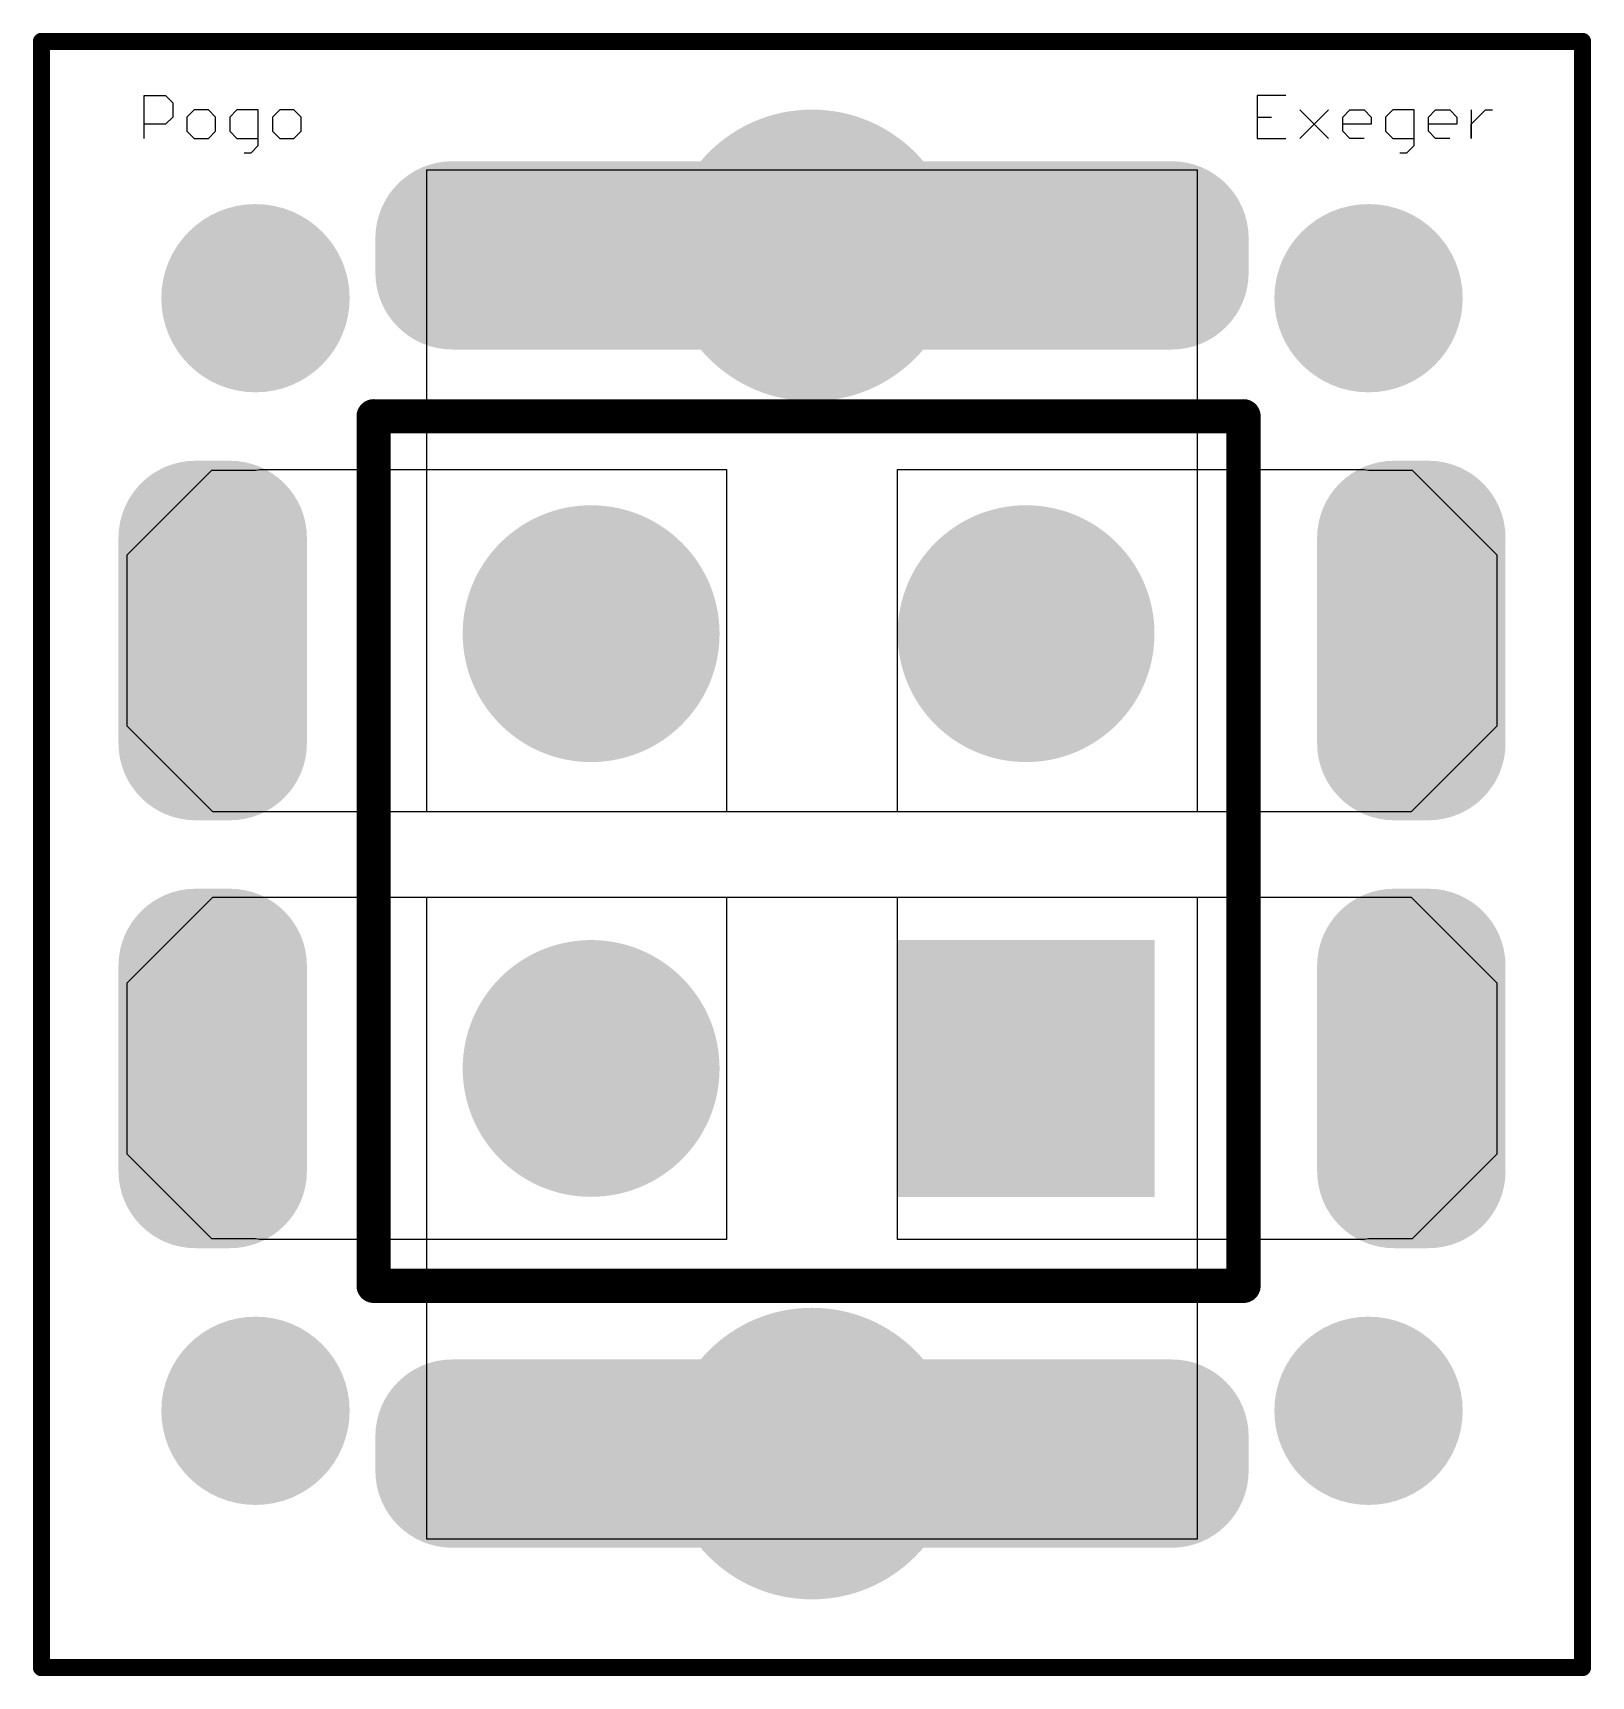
# Model space of a CAD drawing. Header units: millimetres. Extents: x 0.185 to 0.543, y 0.008 to 0.386.
import ezdxf

# ---------------------------------------------------------------- set-up
doc = ezdxf.new("R2010")
doc.units = ezdxf.units.MM
doc.header["$MEASUREMENT"] = 0
for name, color, linetype in [('BottomLayer', 5, 'Continuous'), ('BottomPaste', 16, 'Continuous'), ('BottomSolder', 6, 'Continuous'), ('Mechanical4', 56, 'Continuous'), ('MultiLayer', 9, 'Continuous'), ('PadHoleLayer', 156, 'Continuous'), ('TopLayer', 1, 'Continuous'), ('TopOverlay', 2, 'Continuous'), ('TopPaste', 8, 'Continuous'), ('TopSolder', 216, 'Continuous'), ('ViaHoleLayer', 16, 'Continuous')]:
    doc.layers.add(name, color=color, linetype=linetype)

# ---------------------------------------------------------------- blocks, each defined once
blk = doc.blocks.new('HDR2X2_1')
at = {"layer": 'BottomLayer'}
h = blk.add_hatch(color=5, dxfattribs=at)
edge = h.paths.add_edge_path()
edge.add_arc((0, 0.1), 0.02953, 0, 360)
h = blk.add_hatch(color=5, dxfattribs=at)
edge = h.paths.add_edge_path()
edge.add_arc((0.1, 0.1), 0.02953, 0, 360)
blk.add_hatch(color=5, dxfattribs=at).paths.add_polyline_path([(-0.02953, 0.02953), (0.02953, 0.02953), (0.02953, -0.02953), (-0.02953, -0.02953)])
h = blk.add_hatch(color=5, dxfattribs=at)
edge = h.paths.add_edge_path()
edge.add_arc((0.1, 0), 0.02953, 0, 360)
at = {"layer": 'BottomSolder'}
h = blk.add_hatch(color=6, dxfattribs=at)
edge = h.paths.add_edge_path()
edge.add_arc((0, 0.1), 0.02953, 0, 360)
h = blk.add_hatch(color=6, dxfattribs=at)
edge = h.paths.add_edge_path()
edge.add_arc((0.1, 0.1), 0.02953, 0, 360)
blk.add_hatch(color=6, dxfattribs=at).paths.add_polyline_path([(-0.02953, 0.02953), (0.02953, 0.02953), (0.02953, -0.02953), (-0.02953, -0.02953)])
h = blk.add_hatch(color=6, dxfattribs=at)
edge = h.paths.add_edge_path()
edge.add_arc((0.1, 0), 0.02953, 0, 360)
at = {"layer": 'MultiLayer'}
h = blk.add_hatch(color=9, dxfattribs=at)
edge = h.paths.add_edge_path()
edge.add_arc((0, 0.1), 0.02953, 0, 360)
h = blk.add_hatch(color=9, dxfattribs=at)
edge = h.paths.add_edge_path()
edge.add_arc((0.1, 0.1), 0.02953, 0, 360)
blk.add_hatch(color=9, dxfattribs=at).paths.add_polyline_path([(-0.02953, 0.02953), (0.02953, 0.02953), (0.02953, -0.02953), (-0.02953, -0.02953)])
h = blk.add_hatch(color=9, dxfattribs=at)
edge = h.paths.add_edge_path()
edge.add_arc((0.1, 0), 0.02953, 0, 360)
at = {"layer": 'PadHoleLayer'}
h = blk.add_hatch(color=156, dxfattribs=at)
edge = h.paths.add_edge_path()
edge.add_arc((0, 0.1), 0.01772, 0, 360)
h = blk.add_hatch(color=156, dxfattribs=at)
edge = h.paths.add_edge_path()
edge.add_arc((0.1, 0.1), 0.01772, 0, 360)
h = blk.add_hatch(color=156, dxfattribs=at)
edge = h.paths.add_edge_path()
edge.add_arc((0, 0), 0.01772, 0, 360)
h = blk.add_hatch(color=156, dxfattribs=at)
edge = h.paths.add_edge_path()
edge.add_arc((0.1, 0), 0.01772, 0, 360)
at = {"layer": 'TopLayer'}
h = blk.add_hatch(color=1, dxfattribs=at)
edge = h.paths.add_edge_path()
edge.add_arc((0, 0.1), 0.02953, 0, 360)
h = blk.add_hatch(color=1, dxfattribs=at)
edge = h.paths.add_edge_path()
edge.add_arc((0.1, 0.1), 0.02953, 0, 360)
blk.add_hatch(color=1, dxfattribs=at).paths.add_polyline_path([(-0.02953, 0.02953), (0.02953, 0.02953), (0.02953, -0.02953), (-0.02953, -0.02953)])
h = blk.add_hatch(color=1, dxfattribs=at)
edge = h.paths.add_edge_path()
edge.add_arc((0.1, 0), 0.02953, 0, 360)
at = {"layer": 'TopSolder'}
h = blk.add_hatch(color=216, dxfattribs=at)
edge = h.paths.add_edge_path()
edge.add_arc((0, 0.1), 0.02953, 0, 360)
h = blk.add_hatch(color=216, dxfattribs=at)
edge = h.paths.add_edge_path()
edge.add_arc((0.1, 0.1), 0.02953, 0, 360)
blk.add_hatch(color=216, dxfattribs=at).paths.add_polyline_path([(-0.02953, 0.02953), (0.02953, 0.02953), (0.02953, -0.02953), (-0.02953, -0.02953)])
h = blk.add_hatch(color=216, dxfattribs=at)
edge = h.paths.add_edge_path()
edge.add_arc((0.1, 0), 0.02953, 0, 360)
at = {"layer": 'TopOverlay', "const_width": 0.00787}
for points in [[(-0.05, 0.15), (0.15, 0.15)], [(-0.05, 0.15), (-0.05, -0.05)], [(0.15, 0.15), (0.15, -0.05)], [(-0.05, -0.05), (0.15, -0.05)]]:
    blk.add_lwpolyline(points, dxfattribs=at)
at = {"layer": 'TopOverlay', "const_width": 0.00394}
for points in [[(-0.05197, 0.15, 1), (-0.04803, 0.15, 1)], [(-0.05197, 0.15, 1), (-0.04803, 0.15, 1)], [(0.14803, 0.15, 1), (0.15197, 0.15, 1)], [(0.14803, 0.15, 1), (0.15197, 0.15, 1)], [(-0.05197, -0.05, 1), (-0.04803, -0.05, 1)], [(-0.05197, -0.05, 1), (-0.04803, -0.05, 1)], [(0.14803, -0.05, 1), (0.15197, -0.05, 1)], [(0.14803, -0.05, 1), (0.15197, -0.05, 1)]]:
    blk.add_lwpolyline(points, format="xyb", close=True, dxfattribs=at)

msp = doc.modelspace()

# ---------------------------------------------------------------- hatches: boundary and pattern name
at = {"layer": 'BottomLayer'}
h = msp.add_hatch(color=5, dxfattribs=at)
edge = h.paths.add_edge_path()
edge.add_arc((0.36417, 0.33465), 0.02953, 0, 360)
h = msp.add_hatch(color=5, dxfattribs=at)
edge = h.paths.add_edge_path()
edge.add_arc((0.2815, 0.33858), 0.01575, 90, 180)
edge.add_line((0.26575, 0.33858), (0.26575, 0.33071))
edge.add_arc((0.2815, 0.33071), 0.01575, 180, 270)
edge.add_line((0.2815, 0.31496), (0.44685, 0.31496))
edge.add_arc((0.44685, 0.33071), 0.01575, 270, 360)
edge.add_line((0.4626, 0.33071), (0.4626, 0.33858))
edge.add_arc((0.44685, 0.33858), 0.01575, 0, 90)
edge.add_line((0.44685, 0.35433), (0.2815, 0.35433))
h = msp.add_hatch(color=5, dxfattribs=at)
edge = h.paths.add_edge_path()
edge.add_arc((0.23622, 0.3248), 0.02165, 0, 360)
h = msp.add_hatch(color=5, dxfattribs=at)
edge = h.paths.add_edge_path()
edge.add_arc((0.49213, 0.3248), 0.02165, 0, 360)
h = msp.add_hatch(color=5, dxfattribs=at)
edge = h.paths.add_edge_path()
edge.add_arc((0.22244, 0.26969), 0.01575, 90, 180)
edge.add_line((0.20669, 0.26969), (0.20669, 0.22244))
edge.add_arc((0.22244, 0.22244), 0.01575, 180, 270)
edge.add_line((0.22244, 0.20669), (0.23032, 0.20669))
edge.add_arc((0.23032, 0.22244), 0.01575, 270, 360)
edge.add_line((0.24606, 0.22244), (0.24606, 0.26969))
edge.add_arc((0.23032, 0.26969), 0.01575, 0, 90)
edge.add_line((0.23032, 0.28543), (0.22244, 0.28543))
h = msp.add_hatch(color=5, dxfattribs=at)
edge = h.paths.add_edge_path()
edge.add_arc((0.49803, 0.26969), 0.01575, 90, 180)
edge.add_line((0.48228, 0.26969), (0.48228, 0.22244))
edge.add_arc((0.49803, 0.22244), 0.01575, 180, 270)
edge.add_line((0.49803, 0.20669), (0.50591, 0.20669))
edge.add_arc((0.50591, 0.22244), 0.01575, 270, 360)
edge.add_line((0.52165, 0.22244), (0.52165, 0.26969))
edge.add_arc((0.50591, 0.26969), 0.01575, 0, 90)
edge.add_line((0.50591, 0.28543), (0.49803, 0.28543))
h = msp.add_hatch(color=5, dxfattribs=at)
edge = h.paths.add_edge_path()
edge.add_arc((0.22244, 0.17126), 0.01575, 90, 180)
edge.add_line((0.20669, 0.17126), (0.20669, 0.12402))
edge.add_arc((0.22244, 0.12402), 0.01575, 180, 270)
edge.add_line((0.22244, 0.10827), (0.23032, 0.10827))
edge.add_arc((0.23032, 0.12402), 0.01575, 270, 360)
edge.add_line((0.24606, 0.12402), (0.24606, 0.17126))
edge.add_arc((0.23032, 0.17126), 0.01575, 0, 90)
edge.add_line((0.23032, 0.18701), (0.22244, 0.18701))
h = msp.add_hatch(color=5, dxfattribs=at)
edge = h.paths.add_edge_path()
edge.add_arc((0.49803, 0.17126), 0.01575, 90, 180)
edge.add_line((0.48228, 0.17126), (0.48228, 0.12402))
edge.add_arc((0.49803, 0.12402), 0.01575, 180, 270)
edge.add_line((0.49803, 0.10827), (0.50591, 0.10827))
edge.add_arc((0.50591, 0.12402), 0.01575, 270, 360)
edge.add_line((0.52165, 0.12402), (0.52165, 0.17126))
edge.add_arc((0.50591, 0.17126), 0.01575, 0, 90)
edge.add_line((0.50591, 0.18701), (0.49803, 0.18701))
h = msp.add_hatch(color=5, dxfattribs=at)
edge = h.paths.add_edge_path()
edge.add_arc((0.23622, 0.0689), 0.02165, 0, 360)
h = msp.add_hatch(color=5, dxfattribs=at)
edge = h.paths.add_edge_path()
edge.add_arc((0.36417, 0.05906), 0.02953, 0, 360)
h = msp.add_hatch(color=5, dxfattribs=at)
edge = h.paths.add_edge_path()
edge.add_arc((0.49213, 0.0689), 0.02165, 0, 360)
h = msp.add_hatch(color=5, dxfattribs=at)
edge = h.paths.add_edge_path()
edge.add_arc((0.2815, 0.06299), 0.01575, 90, 180)
edge.add_line((0.26575, 0.06299), (0.26575, 0.05512))
edge.add_arc((0.2815, 0.05512), 0.01575, 180, 270)
edge.add_line((0.2815, 0.03937), (0.44685, 0.03937))
edge.add_arc((0.44685, 0.05512), 0.01575, 270, 360)
edge.add_line((0.4626, 0.05512), (0.4626, 0.06299))
edge.add_arc((0.44685, 0.06299), 0.01575, 0, 90)
edge.add_line((0.44685, 0.07874), (0.2815, 0.07874))
at = {"layer": 'BottomPaste'}
h = msp.add_hatch(color=16, dxfattribs=at)
edge = h.paths.add_edge_path()
edge.add_arc((0.2815, 0.33858), 0.01575, 90, 180)
edge.add_line((0.26575, 0.33858), (0.26575, 0.33071))
edge.add_arc((0.2815, 0.33071), 0.01575, 180, 270)
edge.add_line((0.2815, 0.31496), (0.44685, 0.31496))
edge.add_arc((0.44685, 0.33071), 0.01575, 270, 360)
edge.add_line((0.4626, 0.33071), (0.4626, 0.33858))
edge.add_arc((0.44685, 0.33858), 0.01575, 0, 90)
edge.add_line((0.44685, 0.35433), (0.2815, 0.35433))
h = msp.add_hatch(color=16, dxfattribs=at)
edge = h.paths.add_edge_path()
edge.add_arc((0.22244, 0.26969), 0.01575, 90, 180)
edge.add_line((0.20669, 0.26969), (0.20669, 0.22244))
edge.add_arc((0.22244, 0.22244), 0.01575, 180, 270)
edge.add_line((0.22244, 0.20669), (0.23032, 0.20669))
edge.add_arc((0.23032, 0.22244), 0.01575, 270, 360)
edge.add_line((0.24606, 0.22244), (0.24606, 0.26969))
edge.add_arc((0.23032, 0.26969), 0.01575, 0, 90)
edge.add_line((0.23032, 0.28543), (0.22244, 0.28543))
h = msp.add_hatch(color=16, dxfattribs=at)
edge = h.paths.add_edge_path()
edge.add_arc((0.49803, 0.26969), 0.01575, 90, 180)
edge.add_line((0.48228, 0.26969), (0.48228, 0.22244))
edge.add_arc((0.49803, 0.22244), 0.01575, 180, 270)
edge.add_line((0.49803, 0.20669), (0.50591, 0.20669))
edge.add_arc((0.50591, 0.22244), 0.01575, 270, 360)
edge.add_line((0.52165, 0.22244), (0.52165, 0.26969))
edge.add_arc((0.50591, 0.26969), 0.01575, 0, 90)
edge.add_line((0.50591, 0.28543), (0.49803, 0.28543))
h = msp.add_hatch(color=16, dxfattribs=at)
edge = h.paths.add_edge_path()
edge.add_arc((0.22244, 0.17126), 0.01575, 90, 180)
edge.add_line((0.20669, 0.17126), (0.20669, 0.12402))
edge.add_arc((0.22244, 0.12402), 0.01575, 180, 270)
edge.add_line((0.22244, 0.10827), (0.23032, 0.10827))
edge.add_arc((0.23032, 0.12402), 0.01575, 270, 360)
edge.add_line((0.24606, 0.12402), (0.24606, 0.17126))
edge.add_arc((0.23032, 0.17126), 0.01575, 0, 90)
edge.add_line((0.23032, 0.18701), (0.22244, 0.18701))
h = msp.add_hatch(color=16, dxfattribs=at)
edge = h.paths.add_edge_path()
edge.add_arc((0.49803, 0.17126), 0.01575, 90, 180)
edge.add_line((0.48228, 0.17126), (0.48228, 0.12402))
edge.add_arc((0.49803, 0.12402), 0.01575, 180, 270)
edge.add_line((0.49803, 0.10827), (0.50591, 0.10827))
edge.add_arc((0.50591, 0.12402), 0.01575, 270, 360)
edge.add_line((0.52165, 0.12402), (0.52165, 0.17126))
edge.add_arc((0.50591, 0.17126), 0.01575, 0, 90)
edge.add_line((0.50591, 0.18701), (0.49803, 0.18701))
h = msp.add_hatch(color=16, dxfattribs=at)
edge = h.paths.add_edge_path()
edge.add_arc((0.2815, 0.06299), 0.01575, 90, 180)
edge.add_line((0.26575, 0.06299), (0.26575, 0.05512))
edge.add_arc((0.2815, 0.05512), 0.01575, 180, 270)
edge.add_line((0.2815, 0.03937), (0.44685, 0.03937))
edge.add_arc((0.44685, 0.05512), 0.01575, 270, 360)
edge.add_line((0.4626, 0.05512), (0.4626, 0.06299))
edge.add_arc((0.44685, 0.06299), 0.01575, 0, 90)
edge.add_line((0.44685, 0.07874), (0.2815, 0.07874))
at = {"layer": 'BottomSolder'}
h = msp.add_hatch(color=6, dxfattribs=at)
edge = h.paths.add_edge_path()
edge.add_arc((0.36417, 0.33465), 0.03353, 0, 360)
h = msp.add_hatch(color=6, dxfattribs=at)
edge = h.paths.add_edge_path()
edge.add_arc((0.2815, 0.33858), 0.01772, 90, 180)
edge.add_line((0.26378, 0.33858), (0.26378, 0.33071))
edge.add_arc((0.2815, 0.33071), 0.01772, 180, 270)
edge.add_line((0.2815, 0.31299), (0.44685, 0.31299))
edge.add_arc((0.44685, 0.33071), 0.01772, 270, 360)
edge.add_line((0.46457, 0.33071), (0.46457, 0.33858))
edge.add_arc((0.44685, 0.33858), 0.01772, 0, 90)
edge.add_line((0.44685, 0.3563), (0.2815, 0.3563))
h = msp.add_hatch(color=6, dxfattribs=at)
edge = h.paths.add_edge_path()
edge.add_arc((0.23622, 0.3248), 0.02165, 0, 360)
h = msp.add_hatch(color=6, dxfattribs=at)
edge = h.paths.add_edge_path()
edge.add_arc((0.49213, 0.3248), 0.02165, 0, 360)
h = msp.add_hatch(color=6, dxfattribs=at)
edge = h.paths.add_edge_path()
edge.add_arc((0.22244, 0.26969), 0.01772, 90, 180)
edge.add_line((0.20472, 0.26969), (0.20472, 0.22244))
edge.add_arc((0.22244, 0.22244), 0.01772, 180, 270)
edge.add_line((0.22244, 0.20472), (0.23032, 0.20472))
edge.add_arc((0.23032, 0.22244), 0.01772, 270, 360)
edge.add_line((0.24803, 0.22244), (0.24803, 0.26969))
edge.add_arc((0.23032, 0.26969), 0.01772, 0, 90)
edge.add_line((0.23032, 0.2874), (0.22244, 0.2874))
h = msp.add_hatch(color=6, dxfattribs=at)
edge = h.paths.add_edge_path()
edge.add_arc((0.49803, 0.26969), 0.01772, 90, 180)
edge.add_line((0.48031, 0.26969), (0.48031, 0.22244))
edge.add_arc((0.49803, 0.22244), 0.01772, 180, 270)
edge.add_line((0.49803, 0.20472), (0.50591, 0.20472))
edge.add_arc((0.50591, 0.22244), 0.01772, 270, 360)
edge.add_line((0.52362, 0.22244), (0.52362, 0.26969))
edge.add_arc((0.50591, 0.26969), 0.01772, 0, 90)
edge.add_line((0.50591, 0.2874), (0.49803, 0.2874))
h = msp.add_hatch(color=6, dxfattribs=at)
edge = h.paths.add_edge_path()
edge.add_arc((0.22244, 0.17126), 0.01772, 90, 180)
edge.add_line((0.20472, 0.17126), (0.20472, 0.12402))
edge.add_arc((0.22244, 0.12402), 0.01772, 180, 270)
edge.add_line((0.22244, 0.1063), (0.23032, 0.1063))
edge.add_arc((0.23032, 0.12402), 0.01772, 270, 360)
edge.add_line((0.24803, 0.12402), (0.24803, 0.17126))
edge.add_arc((0.23032, 0.17126), 0.01772, 0, 90)
edge.add_line((0.23032, 0.18898), (0.22244, 0.18898))
h = msp.add_hatch(color=6, dxfattribs=at)
edge = h.paths.add_edge_path()
edge.add_arc((0.49803, 0.17126), 0.01772, 90, 180)
edge.add_line((0.48031, 0.17126), (0.48031, 0.12402))
edge.add_arc((0.49803, 0.12402), 0.01772, 180, 270)
edge.add_line((0.49803, 0.1063), (0.50591, 0.1063))
edge.add_arc((0.50591, 0.12402), 0.01772, 270, 360)
edge.add_line((0.52362, 0.12402), (0.52362, 0.17126))
edge.add_arc((0.50591, 0.17126), 0.01772, 0, 90)
edge.add_line((0.50591, 0.18898), (0.49803, 0.18898))
h = msp.add_hatch(color=6, dxfattribs=at)
edge = h.paths.add_edge_path()
edge.add_arc((0.36417, 0.05906), 0.03353, 0, 360)
h = msp.add_hatch(color=6, dxfattribs=at)
edge = h.paths.add_edge_path()
edge.add_arc((0.23622, 0.0689), 0.02165, 0, 360)
h = msp.add_hatch(color=6, dxfattribs=at)
edge = h.paths.add_edge_path()
edge.add_arc((0.49213, 0.0689), 0.02165, 0, 360)
h = msp.add_hatch(color=6, dxfattribs=at)
edge = h.paths.add_edge_path()
edge.add_arc((0.2815, 0.06299), 0.01772, 90, 180)
edge.add_line((0.26378, 0.06299), (0.26378, 0.05512))
edge.add_arc((0.2815, 0.05512), 0.01772, 180, 270)
edge.add_line((0.2815, 0.0374), (0.44685, 0.0374))
edge.add_arc((0.44685, 0.05512), 0.01772, 270, 360)
edge.add_line((0.46457, 0.05512), (0.46457, 0.06299))
edge.add_arc((0.44685, 0.06299), 0.01772, 0, 90)
edge.add_line((0.44685, 0.08071), (0.2815, 0.08071))
at = {"layer": 'TopLayer'}
h = msp.add_hatch(color=1, dxfattribs=at)
edge = h.paths.add_edge_path()
edge.add_arc((0.36417, 0.33465), 0.02953, 0, 360)
h = msp.add_hatch(color=1, dxfattribs=at)
edge = h.paths.add_edge_path()
edge.add_arc((0.2815, 0.33858), 0.01575, 90, 180)
edge.add_line((0.26575, 0.33858), (0.26575, 0.33071))
edge.add_arc((0.2815, 0.33071), 0.01575, 180, 270)
edge.add_line((0.2815, 0.31496), (0.44685, 0.31496))
edge.add_arc((0.44685, 0.33071), 0.01575, 270, 360)
edge.add_line((0.4626, 0.33071), (0.4626, 0.33858))
edge.add_arc((0.44685, 0.33858), 0.01575, 0, 90)
edge.add_line((0.44685, 0.35433), (0.2815, 0.35433))
h = msp.add_hatch(color=1, dxfattribs=at)
edge = h.paths.add_edge_path()
edge.add_arc((0.23622, 0.3248), 0.02165, 0, 360)
h = msp.add_hatch(color=1, dxfattribs=at)
edge = h.paths.add_edge_path()
edge.add_arc((0.49213, 0.3248), 0.02165, 0, 360)
h = msp.add_hatch(color=1, dxfattribs=at)
edge = h.paths.add_edge_path()
edge.add_arc((0.22244, 0.26969), 0.01575, 90, 180)
edge.add_line((0.20669, 0.26969), (0.20669, 0.22244))
edge.add_arc((0.22244, 0.22244), 0.01575, 180, 270)
edge.add_line((0.22244, 0.20669), (0.23032, 0.20669))
edge.add_arc((0.23032, 0.22244), 0.01575, 270, 360)
edge.add_line((0.24606, 0.22244), (0.24606, 0.26969))
edge.add_arc((0.23032, 0.26969), 0.01575, 0, 90)
edge.add_line((0.23032, 0.28543), (0.22244, 0.28543))
h = msp.add_hatch(color=1, dxfattribs=at)
edge = h.paths.add_edge_path()
edge.add_arc((0.49803, 0.26969), 0.01575, 90, 180)
edge.add_line((0.48228, 0.26969), (0.48228, 0.22244))
edge.add_arc((0.49803, 0.22244), 0.01575, 180, 270)
edge.add_line((0.49803, 0.20669), (0.50591, 0.20669))
edge.add_arc((0.50591, 0.22244), 0.01575, 270, 360)
edge.add_line((0.52165, 0.22244), (0.52165, 0.26969))
edge.add_arc((0.50591, 0.26969), 0.01575, 0, 90)
edge.add_line((0.50591, 0.28543), (0.49803, 0.28543))
h = msp.add_hatch(color=1, dxfattribs=at)
edge = h.paths.add_edge_path()
edge.add_arc((0.22244, 0.17126), 0.01575, 90, 180)
edge.add_line((0.20669, 0.17126), (0.20669, 0.12402))
edge.add_arc((0.22244, 0.12402), 0.01575, 180, 270)
edge.add_line((0.22244, 0.10827), (0.23032, 0.10827))
edge.add_arc((0.23032, 0.12402), 0.01575, 270, 360)
edge.add_line((0.24606, 0.12402), (0.24606, 0.17126))
edge.add_arc((0.23032, 0.17126), 0.01575, 0, 90)
edge.add_line((0.23032, 0.18701), (0.22244, 0.18701))
h = msp.add_hatch(color=1, dxfattribs=at)
edge = h.paths.add_edge_path()
edge.add_arc((0.49803, 0.17126), 0.01575, 90, 180)
edge.add_line((0.48228, 0.17126), (0.48228, 0.12402))
edge.add_arc((0.49803, 0.12402), 0.01575, 180, 270)
edge.add_line((0.49803, 0.10827), (0.50591, 0.10827))
edge.add_arc((0.50591, 0.12402), 0.01575, 270, 360)
edge.add_line((0.52165, 0.12402), (0.52165, 0.17126))
edge.add_arc((0.50591, 0.17126), 0.01575, 0, 90)
edge.add_line((0.50591, 0.18701), (0.49803, 0.18701))
h = msp.add_hatch(color=1, dxfattribs=at)
edge = h.paths.add_edge_path()
edge.add_arc((0.23622, 0.0689), 0.02165, 0, 360)
h = msp.add_hatch(color=1, dxfattribs=at)
edge = h.paths.add_edge_path()
edge.add_arc((0.36417, 0.05906), 0.02953, 0, 360)
h = msp.add_hatch(color=1, dxfattribs=at)
edge = h.paths.add_edge_path()
edge.add_arc((0.49213, 0.0689), 0.02165, 0, 360)
h = msp.add_hatch(color=1, dxfattribs=at)
edge = h.paths.add_edge_path()
edge.add_arc((0.2815, 0.06299), 0.01575, 90, 180)
edge.add_line((0.26575, 0.06299), (0.26575, 0.05512))
edge.add_arc((0.2815, 0.05512), 0.01575, 180, 270)
edge.add_line((0.2815, 0.03937), (0.44685, 0.03937))
edge.add_arc((0.44685, 0.05512), 0.01575, 270, 360)
edge.add_line((0.4626, 0.05512), (0.4626, 0.06299))
edge.add_arc((0.44685, 0.06299), 0.01575, 0, 90)
edge.add_line((0.44685, 0.07874), (0.2815, 0.07874))
at = {"layer": 'TopPaste'}
h = msp.add_hatch(color=8, dxfattribs=at)
edge = h.paths.add_edge_path()
edge.add_arc((0.2815, 0.33858), 0.01575, 90, 180)
edge.add_line((0.26575, 0.33858), (0.26575, 0.33071))
edge.add_arc((0.2815, 0.33071), 0.01575, 180, 270)
edge.add_line((0.2815, 0.31496), (0.44685, 0.31496))
edge.add_arc((0.44685, 0.33071), 0.01575, 270, 360)
edge.add_line((0.4626, 0.33071), (0.4626, 0.33858))
edge.add_arc((0.44685, 0.33858), 0.01575, 0, 90)
edge.add_line((0.44685, 0.35433), (0.2815, 0.35433))
h = msp.add_hatch(color=8, dxfattribs=at)
edge = h.paths.add_edge_path()
edge.add_arc((0.22244, 0.26969), 0.01575, 90, 180)
edge.add_line((0.20669, 0.26969), (0.20669, 0.22244))
edge.add_arc((0.22244, 0.22244), 0.01575, 180, 270)
edge.add_line((0.22244, 0.20669), (0.23032, 0.20669))
edge.add_arc((0.23032, 0.22244), 0.01575, 270, 360)
edge.add_line((0.24606, 0.22244), (0.24606, 0.26969))
edge.add_arc((0.23032, 0.26969), 0.01575, 0, 90)
edge.add_line((0.23032, 0.28543), (0.22244, 0.28543))
h = msp.add_hatch(color=8, dxfattribs=at)
edge = h.paths.add_edge_path()
edge.add_arc((0.49803, 0.26969), 0.01575, 90, 180)
edge.add_line((0.48228, 0.26969), (0.48228, 0.22244))
edge.add_arc((0.49803, 0.22244), 0.01575, 180, 270)
edge.add_line((0.49803, 0.20669), (0.50591, 0.20669))
edge.add_arc((0.50591, 0.22244), 0.01575, 270, 360)
edge.add_line((0.52165, 0.22244), (0.52165, 0.26969))
edge.add_arc((0.50591, 0.26969), 0.01575, 0, 90)
edge.add_line((0.50591, 0.28543), (0.49803, 0.28543))
h = msp.add_hatch(color=8, dxfattribs=at)
edge = h.paths.add_edge_path()
edge.add_arc((0.22244, 0.17126), 0.01575, 90, 180)
edge.add_line((0.20669, 0.17126), (0.20669, 0.12402))
edge.add_arc((0.22244, 0.12402), 0.01575, 180, 270)
edge.add_line((0.22244, 0.10827), (0.23032, 0.10827))
edge.add_arc((0.23032, 0.12402), 0.01575, 270, 360)
edge.add_line((0.24606, 0.12402), (0.24606, 0.17126))
edge.add_arc((0.23032, 0.17126), 0.01575, 0, 90)
edge.add_line((0.23032, 0.18701), (0.22244, 0.18701))
h = msp.add_hatch(color=8, dxfattribs=at)
edge = h.paths.add_edge_path()
edge.add_arc((0.49803, 0.17126), 0.01575, 90, 180)
edge.add_line((0.48228, 0.17126), (0.48228, 0.12402))
edge.add_arc((0.49803, 0.12402), 0.01575, 180, 270)
edge.add_line((0.49803, 0.10827), (0.50591, 0.10827))
edge.add_arc((0.50591, 0.12402), 0.01575, 270, 360)
edge.add_line((0.52165, 0.12402), (0.52165, 0.17126))
edge.add_arc((0.50591, 0.17126), 0.01575, 0, 90)
edge.add_line((0.50591, 0.18701), (0.49803, 0.18701))
h = msp.add_hatch(color=8, dxfattribs=at)
edge = h.paths.add_edge_path()
edge.add_arc((0.2815, 0.06299), 0.01575, 90, 180)
edge.add_line((0.26575, 0.06299), (0.26575, 0.05512))
edge.add_arc((0.2815, 0.05512), 0.01575, 180, 270)
edge.add_line((0.2815, 0.03937), (0.44685, 0.03937))
edge.add_arc((0.44685, 0.05512), 0.01575, 270, 360)
edge.add_line((0.4626, 0.05512), (0.4626, 0.06299))
edge.add_arc((0.44685, 0.06299), 0.01575, 0, 90)
edge.add_line((0.44685, 0.07874), (0.2815, 0.07874))
at = {"layer": 'TopSolder'}
h = msp.add_hatch(color=216, dxfattribs=at)
edge = h.paths.add_edge_path()
edge.add_arc((0.36417, 0.33465), 0.03353, 0, 360)
h = msp.add_hatch(color=216, dxfattribs=at)
edge = h.paths.add_edge_path()
edge.add_arc((0.2815, 0.33858), 0.01772, 90, 180)
edge.add_line((0.26378, 0.33858), (0.26378, 0.33071))
edge.add_arc((0.2815, 0.33071), 0.01772, 180, 270)
edge.add_line((0.2815, 0.31299), (0.44685, 0.31299))
edge.add_arc((0.44685, 0.33071), 0.01772, 270, 360)
edge.add_line((0.46457, 0.33071), (0.46457, 0.33858))
edge.add_arc((0.44685, 0.33858), 0.01772, 0, 90)
edge.add_line((0.44685, 0.3563), (0.2815, 0.3563))
h = msp.add_hatch(color=216, dxfattribs=at)
edge = h.paths.add_edge_path()
edge.add_arc((0.23622, 0.3248), 0.02165, 0, 360)
h = msp.add_hatch(color=216, dxfattribs=at)
edge = h.paths.add_edge_path()
edge.add_arc((0.49213, 0.3248), 0.02165, 0, 360)
h = msp.add_hatch(color=216, dxfattribs=at)
edge = h.paths.add_edge_path()
edge.add_arc((0.22244, 0.26969), 0.01772, 90, 180)
edge.add_line((0.20472, 0.26969), (0.20472, 0.22244))
edge.add_arc((0.22244, 0.22244), 0.01772, 180, 270)
edge.add_line((0.22244, 0.20472), (0.23032, 0.20472))
edge.add_arc((0.23032, 0.22244), 0.01772, 270, 360)
edge.add_line((0.24803, 0.22244), (0.24803, 0.26969))
edge.add_arc((0.23032, 0.26969), 0.01772, 0, 90)
edge.add_line((0.23032, 0.2874), (0.22244, 0.2874))
h = msp.add_hatch(color=216, dxfattribs=at)
edge = h.paths.add_edge_path()
edge.add_arc((0.49803, 0.26969), 0.01772, 90, 180)
edge.add_line((0.48031, 0.26969), (0.48031, 0.22244))
edge.add_arc((0.49803, 0.22244), 0.01772, 180, 270)
edge.add_line((0.49803, 0.20472), (0.50591, 0.20472))
edge.add_arc((0.50591, 0.22244), 0.01772, 270, 360)
edge.add_line((0.52362, 0.22244), (0.52362, 0.26969))
edge.add_arc((0.50591, 0.26969), 0.01772, 0, 90)
edge.add_line((0.50591, 0.2874), (0.49803, 0.2874))
h = msp.add_hatch(color=216, dxfattribs=at)
edge = h.paths.add_edge_path()
edge.add_arc((0.22244, 0.17126), 0.01772, 90, 180)
edge.add_line((0.20472, 0.17126), (0.20472, 0.12402))
edge.add_arc((0.22244, 0.12402), 0.01772, 180, 270)
edge.add_line((0.22244, 0.1063), (0.23032, 0.1063))
edge.add_arc((0.23032, 0.12402), 0.01772, 270, 360)
edge.add_line((0.24803, 0.12402), (0.24803, 0.17126))
edge.add_arc((0.23032, 0.17126), 0.01772, 0, 90)
edge.add_line((0.23032, 0.18898), (0.22244, 0.18898))
h = msp.add_hatch(color=216, dxfattribs=at)
edge = h.paths.add_edge_path()
edge.add_arc((0.49803, 0.17126), 0.01772, 90, 180)
edge.add_line((0.48031, 0.17126), (0.48031, 0.12402))
edge.add_arc((0.49803, 0.12402), 0.01772, 180, 270)
edge.add_line((0.49803, 0.1063), (0.50591, 0.1063))
edge.add_arc((0.50591, 0.12402), 0.01772, 270, 360)
edge.add_line((0.52362, 0.12402), (0.52362, 0.17126))
edge.add_arc((0.50591, 0.17126), 0.01772, 0, 90)
edge.add_line((0.50591, 0.18898), (0.49803, 0.18898))
h = msp.add_hatch(color=216, dxfattribs=at)
edge = h.paths.add_edge_path()
edge.add_arc((0.36417, 0.05906), 0.03353, 0, 360)
h = msp.add_hatch(color=216, dxfattribs=at)
edge = h.paths.add_edge_path()
edge.add_arc((0.23622, 0.0689), 0.02165, 0, 360)
h = msp.add_hatch(color=216, dxfattribs=at)
edge = h.paths.add_edge_path()
edge.add_arc((0.49213, 0.0689), 0.02165, 0, 360)
h = msp.add_hatch(color=216, dxfattribs=at)
edge = h.paths.add_edge_path()
edge.add_arc((0.2815, 0.06299), 0.01772, 90, 180)
edge.add_line((0.26378, 0.06299), (0.26378, 0.05512))
edge.add_arc((0.2815, 0.05512), 0.01772, 180, 270)
edge.add_line((0.2815, 0.0374), (0.44685, 0.0374))
edge.add_arc((0.44685, 0.05512), 0.01772, 270, 360)
edge.add_line((0.46457, 0.05512), (0.46457, 0.06299))
edge.add_arc((0.44685, 0.06299), 0.01772, 0, 90)
edge.add_line((0.44685, 0.08071), (0.2815, 0.08071))
at = {"layer": 'ViaHoleLayer'}
h = msp.add_hatch(color=16, dxfattribs=at)
edge = h.paths.add_edge_path()
edge.add_arc((0.36417, 0.33465), 0.01969, 0, 360)
h = msp.add_hatch(color=16, dxfattribs=at)
edge = h.paths.add_edge_path()
edge.add_arc((0.23622, 0.3248), 0.02165, 0, 360)
h = msp.add_hatch(color=16, dxfattribs=at)
edge = h.paths.add_edge_path()
edge.add_arc((0.49213, 0.3248), 0.02165, 0, 360)
h = msp.add_hatch(color=16, dxfattribs=at)
edge = h.paths.add_edge_path()
edge.add_arc((0.23622, 0.0689), 0.02165, 0, 360)
h = msp.add_hatch(color=16, dxfattribs=at)
edge = h.paths.add_edge_path()
edge.add_arc((0.49213, 0.0689), 0.02165, 0, 360)
h = msp.add_hatch(color=16, dxfattribs=at)
edge = h.paths.add_edge_path()
edge.add_arc((0.36417, 0.05906), 0.01969, 0, 360)

# ---------------------------------------------------------------- linework, layer by layer
at = {"layer": 'BottomLayer'}
for p, q in [((0.27559, 0.20669), (0.27559, 0.35433)), ((0.27559, 0.35433), (0.45276, 0.35433)), ((0.45276, 0.35433), (0.45276, 0.20669)), ((0.20669, 0.26575), (0.22619, 0.28524)), ((0.22619, 0.28524), (0.23622, 0.28524)), ((0.23622, 0.28524), (0.23719, 0.28543)), ((0.23719, 0.28543), (0.34449, 0.28543)), ((0.34449, 0.28543), (0.34449, 0.20669)), ((0.38386, 0.20669), (0.38386, 0.28543)), ((0.38386, 0.28543), (0.49116, 0.28543)), ((0.49116, 0.28543), (0.49213, 0.28524)), ((0.49213, 0.28524), (0.50216, 0.28524)), ((0.50216, 0.28524), (0.52165, 0.26575)), ((0.20669, 0.22638), (0.20669, 0.26575)), ((0.52165, 0.26575), (0.52165, 0.22638)), ((0.22638, 0.20669), (0.20669, 0.22638)), ((0.52165, 0.22638), (0.50197, 0.20669)), ((0.34449, 0.20669), (0.22638, 0.20669)), ((0.45276, 0.20669), (0.27559, 0.20669)), ((0.50197, 0.20669), (0.38386, 0.20669)), ((0.20669, 0.16732), (0.22638, 0.18701)), ((0.22638, 0.18701), (0.34449, 0.18701)), ((0.27559, 0.03937), (0.27559, 0.18701)), ((0.27559, 0.18701), (0.45276, 0.18701)), ((0.34449, 0.18701), (0.34449, 0.10827)), ((0.38386, 0.10827), (0.38386, 0.18701)), ((0.38386, 0.18701), (0.50197, 0.18701)), ((0.45276, 0.18701), (0.45276, 0.03937)), ((0.50197, 0.18701), (0.52165, 0.16732)), ((0.20669, 0.12795), (0.20669, 0.16732)), ((0.52165, 0.16732), (0.52165, 0.12795)), ((0.22619, 0.10846), (0.20669, 0.12795)), ((0.52165, 0.12795), (0.50216, 0.10846)), ((0.23622, 0.10846), (0.22619, 0.10846)), ((0.23719, 0.10827), (0.23622, 0.10846)), ((0.34449, 0.10827), (0.23719, 0.10827)), ((0.49116, 0.10827), (0.38386, 0.10827)), ((0.49213, 0.10846), (0.49116, 0.10827)), ((0.50216, 0.10846), (0.49213, 0.10846)), ((0.45276, 0.03937), (0.27559, 0.03937))]:
    msp.add_line(p, q, dxfattribs=at)
at = {"layer": 'Mechanical4', "const_width": 0.00394}
for points in [[(0.18701, 0.38386), (0.54134, 0.38386)], [(0.18701, 0.29528), (0.18701, 0.38386)], [(0.54134, 0.29528), (0.54134, 0.38386)], [(0.18701, 0.25591), (0.18701, 0.29528)], [(0.54134, 0.24606), (0.54134, 0.29528)], [(0.18701, 0.1378), (0.18701, 0.25591)], [(0.54134, 0.12795), (0.54134, 0.24606)], [(0.18701, 0.09843), (0.18701, 0.1378)], [(0.54134, 0.09843), (0.54134, 0.1378)], [(0.18701, 0.00984), (0.18701, 0.09843)], [(0.54134, 0.00984), (0.54134, 0.09843)], [(0.18701, 0.00984), (0.49213, 0.00984)], [(0.49213, 0.00984), (0.54134, 0.00984)]]:
    msp.add_lwpolyline(points, dxfattribs=at)
at = {"layer": 'Mechanical4', "const_width": 0.00197}
for points in [[(0.18602, 0.38386, 1), (0.18799, 0.38386, 1)], [(0.18602, 0.38386, 1), (0.18799, 0.38386, 1)], [(0.54035, 0.38386, 1), (0.54232, 0.38386, 1)], [(0.54035, 0.38386, 1), (0.54232, 0.38386, 1)], [(0.18602, 0.29528, 1), (0.18799, 0.29528, 1)], [(0.18602, 0.29528, 1), (0.18799, 0.29528, 1)], [(0.54035, 0.29528, 1), (0.54232, 0.29528, 1)], [(0.54035, 0.29528, 1), (0.54232, 0.29528, 1)], [(0.18602, 0.25591, 1), (0.18799, 0.25591, 1)], [(0.18602, 0.25591, 1), (0.18799, 0.25591, 1)], [(0.54035, 0.24606, 1), (0.54232, 0.24606, 1)], [(0.54035, 0.24606, 1), (0.54232, 0.24606, 1)], [(0.18602, 0.1378, 1), (0.18799, 0.1378, 1)], [(0.18602, 0.1378, 1), (0.18799, 0.1378, 1)], [(0.54035, 0.1378, 1), (0.54232, 0.1378, 1)], [(0.54035, 0.12795, 1), (0.54232, 0.12795, 1)], [(0.18602, 0.09843, 1), (0.18799, 0.09843, 1)], [(0.18602, 0.09843, 1), (0.18799, 0.09843, 1)], [(0.54035, 0.09843, 1), (0.54232, 0.09843, 1)], [(0.54035, 0.09843, 1), (0.54232, 0.09843, 1)], [(0.18602, 0.00984, 1), (0.18799, 0.00984, 1)], [(0.18602, 0.00984, 1), (0.18799, 0.00984, 1)], [(0.49114, 0.00984, 1), (0.49311, 0.00984, 1)], [(0.49114, 0.00984, 1), (0.49311, 0.00984, 1)], [(0.54035, 0.00984, 1), (0.54232, 0.00984, 1)], [(0.54035, 0.00984, 1), (0.54232, 0.00984, 1)]]:
    msp.add_lwpolyline(points, format="xyb", close=True, dxfattribs=at)
at = {"layer": 'TopLayer'}
for p, q in [((0.27559, 0.20669), (0.27559, 0.35433)), ((0.27559, 0.35433), (0.45276, 0.35433)), ((0.45276, 0.35433), (0.45276, 0.20669)), ((0.20669, 0.26575), (0.22619, 0.28524)), ((0.22619, 0.28524), (0.23622, 0.28524)), ((0.23622, 0.28524), (0.23719, 0.28543)), ((0.23719, 0.28543), (0.34449, 0.28543)), ((0.34449, 0.28543), (0.34449, 0.20669)), ((0.38386, 0.20669), (0.38386, 0.28543)), ((0.38386, 0.28543), (0.49116, 0.28543)), ((0.49116, 0.28543), (0.49213, 0.28524)), ((0.49213, 0.28524), (0.50216, 0.28524)), ((0.50216, 0.28524), (0.52165, 0.26575)), ((0.20669, 0.22638), (0.20669, 0.26575)), ((0.52165, 0.26575), (0.52165, 0.22638)), ((0.22638, 0.20669), (0.20669, 0.22638)), ((0.52165, 0.22638), (0.50197, 0.20669)), ((0.34449, 0.20669), (0.22638, 0.20669)), ((0.45276, 0.20669), (0.27559, 0.20669)), ((0.50197, 0.20669), (0.38386, 0.20669)), ((0.20669, 0.16732), (0.22638, 0.18701)), ((0.22638, 0.18701), (0.34449, 0.18701)), ((0.27559, 0.03937), (0.27559, 0.18701)), ((0.27559, 0.18701), (0.45276, 0.18701)), ((0.34449, 0.18701), (0.34449, 0.10827)), ((0.38386, 0.10827), (0.38386, 0.18701)), ((0.38386, 0.18701), (0.50197, 0.18701)), ((0.45276, 0.18701), (0.45276, 0.03937)), ((0.50197, 0.18701), (0.52165, 0.16732)), ((0.20669, 0.12795), (0.20669, 0.16732)), ((0.52165, 0.16732), (0.52165, 0.12795)), ((0.22619, 0.10846), (0.20669, 0.12795)), ((0.52165, 0.12795), (0.50216, 0.10846)), ((0.23622, 0.10846), (0.22619, 0.10846)), ((0.23719, 0.10827), (0.23622, 0.10846)), ((0.34449, 0.10827), (0.23719, 0.10827)), ((0.49116, 0.10827), (0.38386, 0.10827)), ((0.49213, 0.10846), (0.49116, 0.10827)), ((0.50216, 0.10846), (0.49213, 0.10846)), ((0.45276, 0.03937), (0.27559, 0.03937))]:
    msp.add_line(p, q, dxfattribs=at)
at = {"layer": 'TopOverlay'}
for p, q in [((0.21063, 0.36155), (0.21063, 0.37139)), ((0.21063, 0.37139), (0.21555, 0.37139)), ((0.21555, 0.37139), (0.21719, 0.36975)), ((0.47309, 0.37139), (0.46654, 0.37139)), ((0.46654, 0.37139), (0.46654, 0.36155)), ((0.21719, 0.36975), (0.21719, 0.36647)), ((0.22211, 0.36811), (0.22047, 0.36647)), ((0.22539, 0.36811), (0.22211, 0.36811)), ((0.22703, 0.36647), (0.22539, 0.36811)), ((0.23195, 0.36811), (0.23031, 0.36647)), ((0.23687, 0.36811), (0.23195, 0.36811)), ((0.23687, 0.35991), (0.23687, 0.36811)), ((0.24179, 0.36811), (0.24015, 0.36647)), ((0.24507, 0.36811), (0.24179, 0.36811)), ((0.24671, 0.36647), (0.24507, 0.36811)), ((0.47637, 0.36811), (0.48293, 0.36155)), ((0.48293, 0.36811), (0.47637, 0.36155)), ((0.47965, 0.36483), (0.48293, 0.36811)), ((0.48621, 0.36647), (0.48785, 0.36811)), ((0.48785, 0.36811), (0.49113, 0.36811)), ((0.49113, 0.36811), (0.49277, 0.36647)), ((0.49769, 0.36811), (0.49605, 0.36647)), ((0.50261, 0.36811), (0.49769, 0.36811)), ((0.50261, 0.35991), (0.50261, 0.36811)), ((0.50589, 0.36647), (0.50753, 0.36811)), ((0.50753, 0.36811), (0.51081, 0.36811)), ((0.51081, 0.36811), (0.51245, 0.36647)), ((0.51573, 0.36811), (0.51573, 0.36155)), ((0.51737, 0.36647), (0.51901, 0.36811)), ((0.51901, 0.36811), (0.52065, 0.36811)), ((0.21555, 0.36483), (0.21063, 0.36483)), ((0.21719, 0.36647), (0.21555, 0.36483)), ((0.22047, 0.36647), (0.22047, 0.36319)), ((0.22047, 0.36319), (0.22211, 0.36155)), ((0.22539, 0.36155), (0.22703, 0.36319)), ((0.22703, 0.36319), (0.22703, 0.36647)), ((0.23031, 0.36647), (0.23031, 0.36319)), ((0.23031, 0.36319), (0.23195, 0.36155)), ((0.24015, 0.36647), (0.24015, 0.36319)), ((0.24015, 0.36319), (0.24179, 0.36155)), ((0.24507, 0.36155), (0.24671, 0.36319)), ((0.24671, 0.36319), (0.24671, 0.36647)), ((0.46654, 0.36647), (0.46982, 0.36647)), ((0.48293, 0.36155), (0.47965, 0.36483)), ((0.48621, 0.36319), (0.48621, 0.36647)), ((0.49277, 0.36483), (0.48621, 0.36483)), ((0.48785, 0.36155), (0.48621, 0.36319)), ((0.49277, 0.36647), (0.49277, 0.36483)), ((0.49605, 0.36647), (0.49605, 0.36319)), ((0.49605, 0.36319), (0.49769, 0.36155)), ((0.50589, 0.36319), (0.50589, 0.36647)), ((0.51245, 0.36483), (0.50589, 0.36483)), ((0.50753, 0.36155), (0.50589, 0.36319)), ((0.51245, 0.36647), (0.51245, 0.36483)), ((0.51573, 0.36483), (0.51737, 0.36647)), ((0.51573, 0.36155), (0.51573, 0.36483)), ((0.22211, 0.36155), (0.22539, 0.36155)), ((0.23195, 0.36155), (0.23687, 0.36155)), ((0.23523, 0.35827), (0.23687, 0.35991)), ((0.24179, 0.36155), (0.24507, 0.36155)), ((0.46654, 0.36155), (0.47309, 0.36155)), ((0.49113, 0.36155), (0.48785, 0.36155)), ((0.49769, 0.36155), (0.50261, 0.36155)), ((0.50097, 0.35827), (0.50261, 0.35991)), ((0.51081, 0.36155), (0.50753, 0.36155)), ((0.23359, 0.35827), (0.23523, 0.35827)), ((0.49933, 0.35827), (0.50097, 0.35827))]:
    msp.add_line(p, q, dxfattribs=at)

# ---------------------------------------------------------------- block references
at = {"rotation": 90}
msp.add_blockref('HDR2X2_1', (0.41339, 0.14764), dxfattribs=at)

doc.saveas('drawing.dxf')
